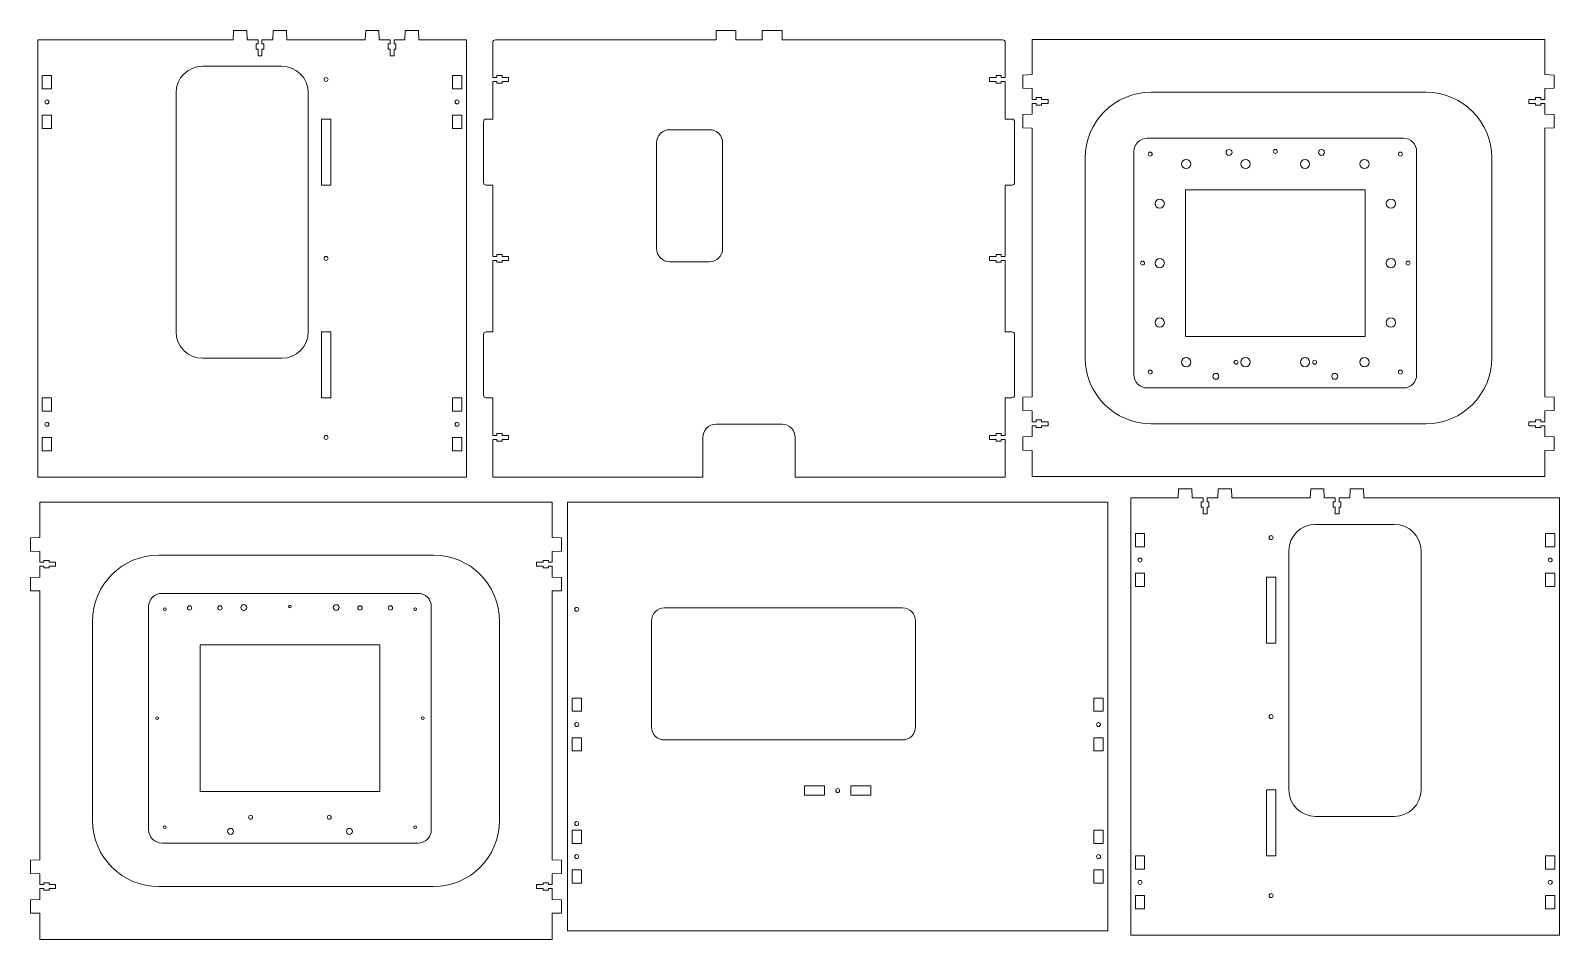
# Model space of a CAD drawing. Header units: millimetres. Extents: x 59 to 1216, y -522 to 793.
# Drawn here: x 59 to 1216, y -522 to 166 of the extents above; entities that cross this region are included whole.
import ezdxf

# ---------------------------------------------------------------- set-up
doc = ezdxf.new("R2010")
doc.units = ezdxf.units.MM

msp = doc.modelspace()

# ---------------------------------------------------------------- linework, layer by layer
at = {"color": 7, "linetype": 'Continuous', "lineweight": 15}
for p, q in [((212.6, 165.7), (212.3, 158.7)), ((222.6, 165.7), (212.6, 165.7)), ((222.8, 158.7), (222.6, 165.7)), ((242.6, 165.7), (242.3, 158.7)), ((252.6, 165.7), (242.6, 165.7)), ((252.8, 158.7), (252.6, 165.7)), ((312.6, 165.7), (312.3, 158.7)), ((322.6, 165.7), (312.6, 165.7)), ((322.8, 158.7), (322.6, 165.7)), ((342.6, 165.7), (342.3, 158.7)), ((352.6, 165.7), (342.6, 165.7)), ((352.8, 158.7), (352.6, 165.7)), ((577.8, 165.7), (577.8, 158.7)), ((592.8, 165.7), (577.8, 165.7)), ((592.8, 158.7), (592.8, 165.7)), ((612.8, 165.7), (612.8, 158.7)), ((627.8, 165.7), (612.8, 165.7)), ((627.8, 158.7), (627.8, 165.7)), ((64.3, -172.3), (64.3, 158.7)), ((64.3, 158.7), (212.3, 158.7)), ((222.8, 158.7), (231.1, 158.7)), ((231.1, 155.7), (229.7, 155.7)), ((229.7, 155.7), (229.7, 151.7)), ((229.7, 151.7), (231.1, 151.7)), ((231.1, 158.7), (231.1, 155.7)), ((231.1, 151.7), (231.1, 146.7)), ((234.1, 155.7), (234.1, 158.7)), ((234.1, 158.7), (242.3, 158.7)), ((235.5, 155.7), (234.1, 155.7)), ((234.1, 146.7), (234.1, 151.7)), ((234.1, 151.7), (235.5, 151.7)), ((235.5, 151.7), (235.5, 155.7)), ((252.8, 158.7), (312.3, 158.7)), ((322.8, 158.7), (331.1, 158.7)), ((331.1, 155.7), (329.7, 155.7)), ((329.7, 155.7), (329.7, 151.7)), ((329.7, 151.7), (331.1, 151.7)), ((331.1, 158.7), (331.1, 155.7)), ((331.1, 151.7), (331.1, 146.7)), ((334.1, 155.7), (334.1, 158.7)), ((334.1, 158.7), (342.3, 158.7)), ((335.5, 155.7), (334.1, 155.7)), ((334.1, 146.7), (334.1, 151.7)), ((334.1, 151.7), (335.5, 151.7)), ((335.5, 151.7), (335.5, 155.7)), ((352.8, 158.7), (388.8, 158.7)), ((388.8, 158.7), (388.8, -172.3)), ((408.8, 156.7), (408.8, 130.2)), ((410.8, 158.7), (577.8, 158.7)), ((592.8, 158.7), (612.8, 158.7)), ((627.8, 158.7), (794.8, 158.7)), ((796.8, 130.2), (796.8, 156.7)), ((817.2, 132.4), (817.2, 159.1)), ((1205.2, 159.1), (817.2, 159.1)), ((1205.2, 132.4), (1205.2, 159.1)), ((231.1, 146.7), (234.1, 146.7)), ((331.1, 146.7), (334.1, 146.7)), ((74.8, 131.7), (67.8, 131.7)), ((67.8, 131.7), (67.8, 121.7)), ((74.8, 121.7), (74.8, 131.7)), ((249.1, 138.7), (189.1, 138.7)), ((385.3, 131.7), (378.3, 131.7)), ((378.3, 131.7), (378.3, 121.7)), ((385.3, 121.7), (385.3, 131.7)), ((411.8, 130.2), (408.8, 130.2)), ((415.8, 131.6), (411.8, 131.6)), ((411.8, 131.6), (411.8, 130.2)), ((415.8, 130.2), (415.8, 131.6)), ((420.8, 130.2), (415.8, 130.2)), ((420.8, 127.2), (420.8, 130.2)), ((789.8, 130.2), (784.8, 130.2)), ((784.8, 130.2), (784.8, 127.2)), ((793.8, 131.6), (789.8, 131.6)), ((789.8, 131.6), (789.8, 130.2)), ((793.8, 130.2), (793.8, 131.6)), ((796.8, 130.2), (793.8, 130.2)), ((817.2, 132.4), (810.2, 132.1)), ((810.2, 132.1), (810.2, 122.1)), ((1212.2, 132.1), (1205.2, 132.4)), ((1212.2, 122.1), (1212.2, 132.1)), ((67.8, 121.7), (74.8, 121.7)), ((169.1, 118.7), (169.1, -62.3)), ((269.1, -62.3), (269.1, 118.7)), ((378.3, 121.7), (385.3, 121.7)), ((408.8, 127.2), (408.8, 98.7)), ((408.8, 127.2), (411.8, 127.2)), ((411.8, 127.2), (411.8, 125.9)), ((411.8, 125.9), (415.8, 125.9)), ((415.8, 125.9), (415.8, 127.2)), ((415.8, 127.2), (420.8, 127.2)), ((784.8, 127.2), (789.8, 127.2)), ((789.8, 127.2), (789.8, 125.9)), ((789.8, 125.9), (793.8, 125.9)), ((793.8, 125.9), (793.8, 127.2)), ((793.8, 127.2), (796.8, 127.2)), ((796.8, 98.7), (796.8, 127.2)), ((810.2, 122.1), (817.2, 121.9)), ((817.2, 113.6), (817.2, 121.9)), ((907.2, 119.1), (1115.2, 119.1)), ((1205.2, 121.9), (1212.2, 122.1)), ((1205.2, 113.6), (1205.2, 121.9)), ((817.2, 113.6), (820.2, 113.6)), ((817.2, 102.4), (817.2, 110.6)), ((820.2, 110.6), (817.2, 110.6)), ((820.2, 115), (824.2, 115)), ((820.2, 113.6), (820.2, 115)), ((820.2, 109.3), (820.2, 110.6)), ((824.2, 109.3), (820.2, 109.3)), ((824.2, 115), (824.2, 113.6)), ((824.2, 113.6), (829.2, 113.6)), ((824.2, 110.6), (824.2, 109.3)), ((829.2, 110.6), (824.2, 110.6)), ((829.2, 113.6), (829.2, 110.6)), ((1193.2, 113.6), (1198.2, 113.6)), ((1193.2, 110.6), (1193.2, 113.6)), ((1198.2, 110.6), (1193.2, 110.6)), ((1198.2, 113.6), (1198.2, 115)), ((1198.2, 115), (1202.2, 115)), ((1198.2, 109.3), (1198.2, 110.6)), ((1202.2, 109.3), (1198.2, 109.3)), ((1202.2, 115), (1202.2, 113.6)), ((1202.2, 113.6), (1205.2, 113.6)), ((1202.2, 110.6), (1202.2, 109.3)), ((1205.2, 110.6), (1202.2, 110.6)), ((1205.2, 102.4), (1205.2, 110.6)), ((74.8, 101.7), (67.8, 101.7)), ((67.8, 101.7), (67.8, 91.7)), ((74.8, 91.7), (74.8, 101.7)), ((286.1, 98.7), (279.1, 98.7)), ((279.1, 98.7), (279.1, 48.7)), ((286.1, 48.7), (286.1, 98.7)), ((385.3, 101.7), (378.3, 101.7)), ((378.3, 101.7), (378.3, 91.7)), ((385.3, 91.7), (385.3, 101.7)), ((401.8, 50.7), (401.8, 96.7)), ((408.8, 98.7), (403.8, 98.7)), ((796.8, 98.7), (801.8, 98.7)), ((803.8, 96.7), (803.8, 50.7)), ((817.2, 102.4), (810.2, 102.1)), ((810.2, 102.1), (810.2, 92.1)), ((1212.2, 102.1), (1205.2, 102.4)), ((1212.2, 92.1), (1212.2, 102.1)), ((67.8, 91.7), (74.8, 91.7)), ((378.3, 91.7), (385.3, 91.7)), ((572.8, 90.7), (542.8, 90.7)), ((810.2, 92.1), (817.2, 91.9)), ((817.2, -111.6), (817.2, 91.9)), ((1098.2, 84.2), (904.2, 84.2)), ((1205.2, 91.9), (1212.2, 92.1)), ((1205.2, -111.6), (1205.2, 91.9)), ((532.8, 80.7), (532.8, 0.7)), ((582.8, 0.7), (582.8, 80.7)), ((894.2, 74.2), (894.2, -94.8)), ((1108.2, -94.8), (1108.2, 74.2)), ((857.2, -81.9), (857.2, 69.1)), ((1165.2, 69.1), (1165.2, -81.9)), ((279.1, 48.7), (286.1, 48.7)), ((408.8, 48.7), (403.8, 48.7)), ((408.8, 48.7), (408.8, -5.3)), ((796.8, 48.7), (801.8, 48.7)), ((796.8, -5.3), (796.8, 48.7)), ((1069.2, 45.2), (933.2, 45.2)), ((933.2, 45.2), (933.2, -65.8)), ((1069.2, -65.8), (1069.2, 45.2)), ((411.8, -5.3), (408.8, -5.3)), ((408.8, -8.3), (408.8, -62.3)), ((408.8, -8.3), (411.8, -8.3)), ((415.8, -3.9), (411.8, -3.9)), ((411.8, -3.9), (411.8, -5.3)), ((411.8, -8.3), (411.8, -9.6)), ((411.8, -9.6), (415.8, -9.6)), ((415.8, -5.3), (415.8, -3.9)), ((420.8, -5.3), (415.8, -5.3)), ((415.8, -9.6), (415.8, -8.3)), ((415.8, -8.3), (420.8, -8.3)), ((420.8, -8.3), (420.8, -5.3)), ((542.8, -9.3), (572.8, -9.3)), ((789.8, -5.3), (784.8, -5.3)), ((784.8, -5.3), (784.8, -8.3)), ((784.8, -8.3), (789.8, -8.3)), ((793.8, -3.9), (789.8, -3.9)), ((789.8, -3.9), (789.8, -5.3)), ((789.8, -8.3), (789.8, -9.6)), ((789.8, -9.6), (793.8, -9.6)), ((793.8, -5.3), (793.8, -3.9)), ((796.8, -5.3), (793.8, -5.3)), ((793.8, -9.6), (793.8, -8.3)), ((793.8, -8.3), (796.8, -8.3)), ((796.8, -62.3), (796.8, -8.3)), ((286.1, -62.3), (279.1, -62.3)), ((279.1, -62.3), (279.1, -112.3)), ((286.1, -112.3), (286.1, -62.3)), ((401.8, -110.3), (401.8, -64.3)), ((408.8, -62.3), (403.8, -62.3)), ((796.8, -62.3), (801.8, -62.3)), ((803.8, -64.3), (803.8, -110.3)), ((933.2, -65.8), (1069.2, -65.8)), ((189.1, -82.3), (249.1, -82.3)), ((74.8, -112.3), (67.8, -112.3)), ((67.8, -112.3), (67.8, -122.3)), ((74.8, -122.3), (74.8, -112.3)), ((279.1, -112.3), (286.1, -112.3)), ((385.3, -112.3), (378.3, -112.3)), ((378.3, -112.3), (378.3, -122.3)), ((385.3, -122.3), (385.3, -112.3)), ((408.8, -112.3), (403.8, -112.3)), ((408.8, -112.3), (408.8, -140.8)), ((796.8, -112.3), (801.8, -112.3)), ((796.8, -140.8), (796.8, -112.3)), ((817.2, -111.6), (810.2, -111.9)), ((810.2, -111.9), (810.2, -121.9)), ((904.2, -104.8), (1098.2, -104.8)), ((1212.2, -111.9), (1205.2, -111.6)), ((1212.2, -121.9), (1212.2, -111.9)), ((67.8, -122.3), (74.8, -122.3)), ((378.3, -122.3), (385.3, -122.3)), ((810.2, -121.9), (817.2, -122.1)), ((817.2, -130.4), (817.2, -122.1)), ((1205.2, -122.1), (1212.2, -121.9)), ((1205.2, -130.4), (1205.2, -122.1)), ((627.8, -132.3), (577.8, -132.3)), ((817.2, -130.4), (820.2, -130.4)), ((817.2, -141.6), (817.2, -133.4)), ((820.2, -133.4), (817.2, -133.4)), ((820.2, -129), (824.2, -129)), ((820.2, -130.4), (820.2, -129)), ((820.2, -134.7), (820.2, -133.4)), ((824.2, -134.7), (820.2, -134.7)), ((824.2, -129), (824.2, -130.4)), ((824.2, -130.4), (829.2, -130.4)), ((824.2, -133.4), (824.2, -134.7)), ((829.2, -133.4), (824.2, -133.4)), ((829.2, -130.4), (829.2, -133.4)), ((1115.2, -131.9), (907.2, -131.9)), ((1193.2, -133.4), (1193.2, -130.4)), ((1193.2, -130.4), (1198.2, -130.4)), ((1198.2, -133.4), (1193.2, -133.4)), ((1198.2, -129), (1202.2, -129)), ((1198.2, -130.4), (1198.2, -129)), ((1198.2, -134.7), (1198.2, -133.4)), ((1202.2, -134.7), (1198.2, -134.7)), ((1202.2, -129), (1202.2, -130.4)), ((1202.2, -130.4), (1205.2, -130.4)), ((1205.2, -133.4), (1202.2, -133.4)), ((1202.2, -133.4), (1202.2, -134.7)), ((1205.2, -141.6), (1205.2, -133.4)), ((74.8, -142.3), (67.8, -142.3)), ((67.8, -142.3), (67.8, -152.3)), ((74.8, -152.3), (74.8, -142.3)), ((385.3, -142.3), (378.3, -142.3)), ((378.3, -142.3), (378.3, -152.3)), ((385.3, -152.3), (385.3, -142.3)), ((411.8, -140.8), (408.8, -140.8)), ((408.8, -143.8), (408.8, -172.3)), ((408.8, -143.8), (411.8, -143.8)), ((415.8, -139.4), (411.8, -139.4)), ((411.8, -139.4), (411.8, -140.8)), ((411.8, -143.8), (411.8, -145.1)), ((411.8, -145.1), (415.8, -145.1)), ((415.8, -140.8), (415.8, -139.4)), ((420.8, -140.8), (415.8, -140.8)), ((415.8, -145.1), (415.8, -143.8)), ((415.8, -143.8), (420.8, -143.8)), ((420.8, -143.8), (420.8, -140.8)), ((567.8, -142.3), (567.8, -172.3)), ((637.8, -172.3), (637.8, -142.3)), ((789.8, -140.8), (784.8, -140.8)), ((784.8, -140.8), (784.8, -143.8)), ((784.8, -143.8), (789.8, -143.8)), ((793.8, -139.4), (789.8, -139.4)), ((789.8, -139.4), (789.8, -140.8)), ((789.8, -143.8), (789.8, -145.1)), ((789.8, -145.1), (793.8, -145.1)), ((793.8, -140.8), (793.8, -139.4)), ((796.8, -140.8), (793.8, -140.8)), ((793.8, -145.1), (793.8, -143.8)), ((793.8, -143.8), (796.8, -143.8)), ((796.8, -172.3), (796.8, -143.8)), ((817.2, -141.6), (810.2, -141.9)), ((810.2, -141.9), (810.2, -151.9)), ((1212.2, -141.9), (1205.2, -141.6)), ((1212.2, -151.9), (1212.2, -141.9)), ((67.8, -152.3), (74.8, -152.3)), ((378.3, -152.3), (385.3, -152.3)), ((810.2, -151.9), (817.2, -152.1)), ((817.2, -171.9), (817.2, -152.1)), ((1205.2, -152.1), (1212.2, -151.9)), ((1205.2, -171.9), (1205.2, -152.1)), ((388.8, -172.3), (64.3, -172.3)), ((567.8, -172.3), (408.8, -172.3)), ((796.8, -172.3), (637.8, -172.3)), ((1205.2, -171.9), (817.2, -171.9)), ((927.7, -188.1), (928, -181.1)), ((928, -181.1), (938, -181.1)), ((938, -181.1), (938.2, -188.1)), ((957.7, -188.1), (958, -181.1)), ((958, -181.1), (968, -181.1)), ((968, -181.1), (968.2, -188.1)), ((1027.7, -188.1), (1028, -181.1)), ((1028, -181.1), (1038, -181.1)), ((1038, -181.1), (1038.2, -188.1)), ((1057.7, -188.1), (1058, -181.1)), ((1058, -181.1), (1068, -181.1)), ((1068, -181.1), (1068.2, -188.1)), ((65.9, -218), (65.9, -191.3)), ((453.9, -191.3), (65.9, -191.3)), ((453.9, -218), (453.9, -191.3)), ((874.4, -191.3), (465.4, -191.3)), ((465.4, -515.8), (465.4, -191.3)), ((874.4, -191.3), (874.4, -515.8)), ((891.8, -188.1), (891.8, -519.1)), ((927.7, -188.1), (891.8, -188.1)), ((946.5, -188.1), (938.2, -188.1)), ((945.1, -191.1), (946.5, -191.1)), ((945.1, -195.1), (945.1, -191.1)), ((946.5, -195.1), (945.1, -195.1)), ((946.5, -191.1), (946.5, -188.1)), ((946.5, -200.1), (946.5, -195.1)), ((949.5, -188.1), (949.5, -191.1)), ((957.7, -188.1), (949.5, -188.1)), ((949.5, -191.1), (950.9, -191.1)), ((949.5, -195.1), (949.5, -200.1)), ((950.9, -195.1), (949.5, -195.1)), ((950.9, -191.1), (950.9, -195.1)), ((1027.7, -188.1), (968.2, -188.1)), ((1046.5, -188.1), (1038.2, -188.1)), ((1045.1, -191.1), (1046.5, -191.1)), ((1045.1, -195.1), (1045.1, -191.1)), ((1046.5, -195.1), (1045.1, -195.1)), ((1046.5, -191.1), (1046.5, -188.1)), ((1046.5, -200.1), (1046.5, -195.1)), ((1049.5, -188.1), (1049.5, -191.1)), ((1057.7, -188.1), (1049.5, -188.1)), ((1049.5, -191.1), (1050.9, -191.1)), ((1049.5, -195.1), (1049.5, -200.1)), ((1050.9, -195.1), (1049.5, -195.1)), ((1050.9, -191.1), (1050.9, -195.1)), ((1216.3, -188.1), (1068.2, -188.1)), ((1216.3, -519.1), (1216.3, -188.1)), ((949.5, -200.1), (946.5, -200.1)), ((1091.5, -208.1), (1031.5, -208.1)), ((1049.5, -200.1), (1046.5, -200.1)), ((65.9, -218), (58.9, -218.3)), ((58.9, -218.3), (58.9, -228.3)), ((460.9, -218.3), (453.9, -218)), ((460.9, -228.3), (460.9, -218.3)), ((895.3, -215.1), (902.3, -215.1)), ((895.3, -225.1), (895.3, -215.1)), ((902.3, -215.1), (902.3, -225.1)), ((1205.8, -215.1), (1212.8, -215.1)), ((1205.8, -225.1), (1205.8, -215.1)), ((1212.8, -215.1), (1212.8, -225.1)), ((58.9, -228.3), (65.9, -228.5)), ((65.9, -236.8), (65.9, -228.5)), ((363.9, -231.3), (155.9, -231.3)), ((453.9, -228.5), (460.9, -228.3)), ((453.9, -236.8), (453.9, -228.5)), ((902.3, -225.1), (895.3, -225.1)), ((1011.5, -228.1), (1011.5, -409.1)), ((1111.5, -409.1), (1111.5, -228.1)), ((1212.8, -225.1), (1205.8, -225.1)), ((68.9, -236.8), (65.9, -236.8)), ((65.9, -248), (65.9, -239.8)), ((65.9, -239.8), (68.9, -239.8)), ((72.9, -235.4), (68.9, -235.4)), ((68.9, -235.4), (68.9, -236.8)), ((68.9, -239.8), (68.9, -241.1)), ((68.9, -241.1), (72.9, -241.1)), ((72.9, -236.8), (72.9, -235.4)), ((77.9, -236.8), (72.9, -236.8)), ((72.9, -241.1), (72.9, -239.8)), ((72.9, -239.8), (77.9, -239.8)), ((77.9, -239.8), (77.9, -236.8)), ((446.9, -236.8), (441.9, -236.8)), ((441.9, -236.8), (441.9, -239.8)), ((441.9, -239.8), (446.9, -239.8)), ((446.9, -235.4), (446.9, -236.8)), ((450.9, -235.4), (446.9, -235.4)), ((446.9, -239.8), (446.9, -241.1)), ((446.9, -241.1), (450.9, -241.1)), ((450.9, -236.8), (450.9, -235.4)), ((453.9, -236.8), (450.9, -236.8)), ((450.9, -241.1), (450.9, -239.8)), ((450.9, -239.8), (453.9, -239.8)), ((453.9, -248), (453.9, -239.8)), ((65.9, -248), (58.9, -248.3)), ((58.9, -248.3), (58.9, -258.3)), ((460.9, -248.3), (453.9, -248)), ((460.9, -258.3), (460.9, -248.3)), ((895.3, -245.1), (902.3, -245.1)), ((895.3, -255.1), (895.3, -245.1)), ((902.3, -245.1), (902.3, -255.1)), ((994.5, -248.1), (1001.5, -248.1)), ((994.5, -298.1), (994.5, -248.1)), ((1001.5, -248.1), (1001.5, -298.1)), ((1205.8, -245.1), (1212.8, -245.1)), ((1205.8, -255.1), (1205.8, -245.1)), ((1212.8, -245.1), (1212.8, -255.1)), ((58.9, -258.3), (65.9, -258.5)), ((65.9, -462), (65.9, -258.5)), ((352.3, -260.3), (158.3, -260.3)), ((453.9, -258.5), (460.9, -258.3)), ((453.9, -462), (453.9, -258.5)), ((902.3, -255.1), (895.3, -255.1)), ((1212.8, -255.1), (1205.8, -255.1)), ((148.3, -270.3), (148.3, -439.3)), ((362.3, -439.3), (362.3, -270.3)), ((718.9, -271.3), (538.9, -271.3)), ((105.9, -281.3), (105.9, -432.3)), ((413.9, -432.3), (413.9, -281.3)), ((528.9, -281.3), (528.9, -361.3)), ((728.9, -361.3), (728.9, -281.3)), ((323.3, -299.3), (187.3, -299.3)), ((187.3, -299.3), (187.3, -410.3)), ((323.3, -410.3), (323.3, -299.3)), ((1001.5, -298.1), (994.5, -298.1)), ((468.9, -339.6), (475.9, -339.6)), ((468.9, -349.6), (468.9, -339.6)), ((475.9, -339.6), (475.9, -349.6)), ((863.9, -349.6), (863.9, -339.6)), ((863.9, -339.6), (870.9, -339.6)), ((870.9, -339.6), (870.9, -349.6)), ((475.9, -349.6), (468.9, -349.6)), ((870.9, -349.6), (863.9, -349.6)), ((468.9, -379.6), (468.9, -369.6)), ((468.9, -369.6), (475.9, -369.6)), ((475.9, -369.6), (475.9, -379.6)), ((863.9, -369.6), (870.9, -369.6)), ((863.9, -379.6), (863.9, -369.6)), ((870.9, -369.6), (870.9, -379.6)), ((475.9, -379.6), (468.9, -379.6)), ((538.9, -371.3), (718.9, -371.3)), ((870.9, -379.6), (863.9, -379.6)), ((187.3, -410.3), (323.3, -410.3)), ((644.9, -406.1), (659.9, -406.1)), ((644.9, -413.1), (644.9, -406.1)), ((659.9, -413.1), (644.9, -413.1)), ((659.9, -406.1), (659.9, -413.1)), ((679.9, -406.1), (694.9, -406.1)), ((679.9, -413.1), (679.9, -406.1)), ((694.9, -413.1), (679.9, -413.1)), ((694.9, -406.1), (694.9, -413.1)), ((994.5, -459.1), (994.5, -409.1)), ((994.5, -409.1), (1001.5, -409.1)), ((1001.5, -409.1), (1001.5, -459.1)), ((468.9, -449.6), (468.9, -439.6)), ((468.9, -439.6), (475.9, -439.6)), ((475.9, -439.6), (475.9, -449.6)), ((863.9, -439.6), (870.9, -439.6)), ((863.9, -449.6), (863.9, -439.6)), ((870.9, -439.6), (870.9, -449.6)), ((1031.5, -429.1), (1091.5, -429.1)), ((158.3, -449.3), (352.3, -449.3)), ((475.9, -449.6), (468.9, -449.6)), ((870.9, -449.6), (863.9, -449.6)), ((65.9, -462), (58.9, -462.3)), ((58.9, -462.3), (58.9, -472.3)), ((460.9, -462.3), (453.9, -462)), ((460.9, -472.3), (460.9, -462.3)), ((895.3, -459.1), (902.3, -459.1)), ((895.3, -469.1), (895.3, -459.1)), ((902.3, -459.1), (902.3, -469.1)), ((1001.5, -459.1), (994.5, -459.1)), ((1205.8, -469.1), (1205.8, -459.1)), ((1205.8, -459.1), (1212.8, -459.1)), ((1212.8, -459.1), (1212.8, -469.1)), ((58.9, -472.3), (65.9, -472.5)), ((65.9, -480.8), (65.9, -472.5)), ((453.9, -472.5), (460.9, -472.3)), ((453.9, -480.8), (453.9, -472.5)), ((468.9, -479.6), (468.9, -469.6)), ((468.9, -469.6), (475.9, -469.6)), ((475.9, -469.6), (475.9, -479.6)), ((863.9, -469.6), (870.9, -469.6)), ((863.9, -479.6), (863.9, -469.6)), ((870.9, -469.6), (870.9, -479.6)), ((902.3, -469.1), (895.3, -469.1)), ((1212.8, -469.1), (1205.8, -469.1)), ((68.9, -480.8), (65.9, -480.8)), ((65.9, -492), (65.9, -483.8)), ((65.9, -483.8), (68.9, -483.8)), ((72.9, -479.4), (68.9, -479.4)), ((68.9, -479.4), (68.9, -480.8)), ((68.9, -483.8), (68.9, -485.1)), ((68.9, -485.1), (72.9, -485.1)), ((72.9, -480.8), (72.9, -479.4)), ((77.9, -480.8), (72.9, -480.8)), ((72.9, -485.1), (72.9, -483.8)), ((72.9, -483.8), (77.9, -483.8)), ((77.9, -483.8), (77.9, -480.8)), ((155.9, -482.3), (363.9, -482.3)), ((446.9, -480.8), (441.9, -480.8)), ((441.9, -480.8), (441.9, -483.8)), ((441.9, -483.8), (446.9, -483.8)), ((450.9, -479.4), (446.9, -479.4)), ((446.9, -479.4), (446.9, -480.8)), ((446.9, -483.8), (446.9, -485.1)), ((446.9, -485.1), (450.9, -485.1)), ((450.9, -480.8), (450.9, -479.4)), ((453.9, -480.8), (450.9, -480.8)), ((450.9, -485.1), (450.9, -483.8)), ((450.9, -483.8), (453.9, -483.8)), ((453.9, -492), (453.9, -483.8)), ((475.9, -479.6), (468.9, -479.6)), ((870.9, -479.6), (863.9, -479.6)), ((65.9, -492), (58.9, -492.3)), ((58.9, -492.3), (58.9, -502.3)), ((460.9, -492.3), (453.9, -492)), ((460.9, -502.3), (460.9, -492.3)), ((895.3, -489.1), (902.3, -489.1)), ((895.3, -499.1), (895.3, -489.1)), ((902.3, -489.1), (902.3, -499.1)), ((1205.8, -489.1), (1212.8, -489.1)), ((1205.8, -499.1), (1205.8, -489.1)), ((1212.8, -489.1), (1212.8, -499.1)), ((58.9, -502.3), (65.9, -502.5)), ((65.9, -522.3), (65.9, -502.5)), ((453.9, -502.5), (460.9, -502.3)), ((453.9, -522.3), (453.9, -502.5)), ((902.3, -499.1), (895.3, -499.1)), ((1212.8, -499.1), (1205.8, -499.1)), ((465.4, -515.8), (874.4, -515.8)), ((891.8, -519.1), (1216.3, -519.1)), ((453.9, -522.3), (65.9, -522.3))]:
    msp.add_line(p, q, dxfattribs=at)
for centre, radius in [((282.6, 128.7), 1.5), ((71.3, 111.7), 1.5), ((381.8, 111.7), 1.5), ((906.5, 72.2), 1.5), ((966.2, 73.5), 2.25), ((1001.2, 74.2), 1.5), ((1036.2, 73.5), 2.25), ((1095.9, 72.2), 1.5), ((933.7, 64.7), 3.5), ((978.7, 64.7), 3.5), ((1023.7, 64.7), 3.5), ((1068.7, 64.7), 3.5), ((913.7, 34.7), 3.5), ((1088.7, 34.7), 3.5), ((282.6, -6.8), 1.5), ((900.7, -10.3), 1.5), ((913.7, -10.3), 3.5), ((1088.7, -10.3), 3.5), ((1101.7, -10.3), 1.5), ((913.7, -55.3), 3.5), ((1088.7, -55.3), 3.5), ((906.5, -92.8), 1.5), ((933.7, -85.3), 3.5), ((971.5, -85.3), 1.5), ((978.7, -85.3), 3.5), ((1023.7, -85.3), 3.5), ((1031, -85.3), 1.5), ((1068.7, -85.3), 3.5), ((1095.9, -92.8), 1.5), ((956.2, -96), 2.25), ((1046.2, -96), 2.25), ((71.3, -132.3), 1.5), ((381.8, -132.3), 1.5), ((282.6, -142.3), 1.5), ((998, -218.1), 1.5), ((898.8, -235.1), 1.5), ((1209.3, -235.1), 1.5), ((160.6, -272.3), 1), ((179.3, -271.3), 1.65), ((202.3, -271.3), 1.65), ((220.3, -271), 2.25), ((255.3, -270.3), 1), ((290.3, -271), 2.25), ((308.3, -271.3), 1.65), ((331.3, -271.3), 1.65), ((350, -272.3), 1), ((472.4, -272.4), 1.5), ((154.8, -354.8), 1), ((355.8, -354.8), 1), ((472.4, -359.6), 1.5), ((867.4, -359.6), 1.5), ((998, -353.6), 1.5), ((669.9, -409.6), 1.5), ((160.6, -437.3), 1), ((210.3, -440.5), 2.25), ((225.5, -429.8), 1.5), ((285, -429.8), 1.5), ((300.3, -440.5), 2.25), ((350, -437.3), 1), ((472.4, -434.6), 1.5), ((472.4, -459.6), 1.5), ((867.4, -459.6), 1.5), ((898.8, -479.1), 1.5), ((1209.3, -479.1), 1.5), ((998, -489.1), 1.5)]:
    msp.add_circle(centre, radius, dxfattribs=at)
for centre, radius, start, end in [((410.8, 156.7), 2, 90, 180), ((794.8, 156.7), 2, 0, 90), ((189.1, 118.7), 20, 90, 180), ((249.1, 118.7), 20, 0, 90), ((907.2, 69.1), 50, 90, 180), ((1115.2, 69.1), 50, 0, 90), ((403.8, 96.7), 2, 90, 180), ((801.8, 96.7), 2, 0, 90), ((542.8, 80.7), 10, 90, 180), ((572.8, 80.7), 10, 0, 90), ((904.2, 74.2), 10, 90, 180), ((1098.2, 74.2), 10, 0, 90), ((403.8, 50.7), 2, 180, 270), ((801.8, 50.7), 2, 270, 0), ((542.8, 0.7), 10, 180, 270), ((572.8, 0.7), 10, 270, 0), ((189.1, -62.3), 20, 180, 270), ((249.1, -62.3), 20, 270, 0), ((403.8, -64.3), 2, 90, 180), ((801.8, -64.3), 2, 0, 90), ((907.2, -81.9), 50, 180, 270), ((1115.2, -81.9), 50, 270, 0), ((904.2, -94.8), 10, 180, 270), ((1098.2, -94.8), 10, 270, 0), ((403.8, -110.3), 2, 180, 270), ((801.8, -110.3), 2, 270, 0), ((577.8, -142.3), 10, 90, 180), ((627.8, -142.3), 10, 0, 90), ((1031.5, -228.1), 20, 90, 180), ((1091.5, -228.1), 20, 360, 90), ((155.9, -281.3), 50, 90, 180), ((363.9, -281.3), 50, 0, 90), ((158.3, -270.3), 10, 90, 180), ((352.3, -270.3), 10, 0, 90), ((538.9, -281.3), 10, 90, 180), ((718.9, -281.3), 10, 0, 90), ((538.9, -361.3), 10, 180, 270), ((718.9, -361.3), 10, 270, 0), ((1031.5, -409.1), 20, 180, 270), ((1091.5, -409.1), 20, 270, 0), ((155.9, -432.3), 50, 180, 270), ((158.3, -439.3), 10, 180, 270), ((352.3, -439.3), 10, 270, 0), ((363.9, -432.3), 50, 270, 0)]:
    msp.add_arc(centre, radius, start, end, dxfattribs=at)

doc.saveas('drawing.dxf')
